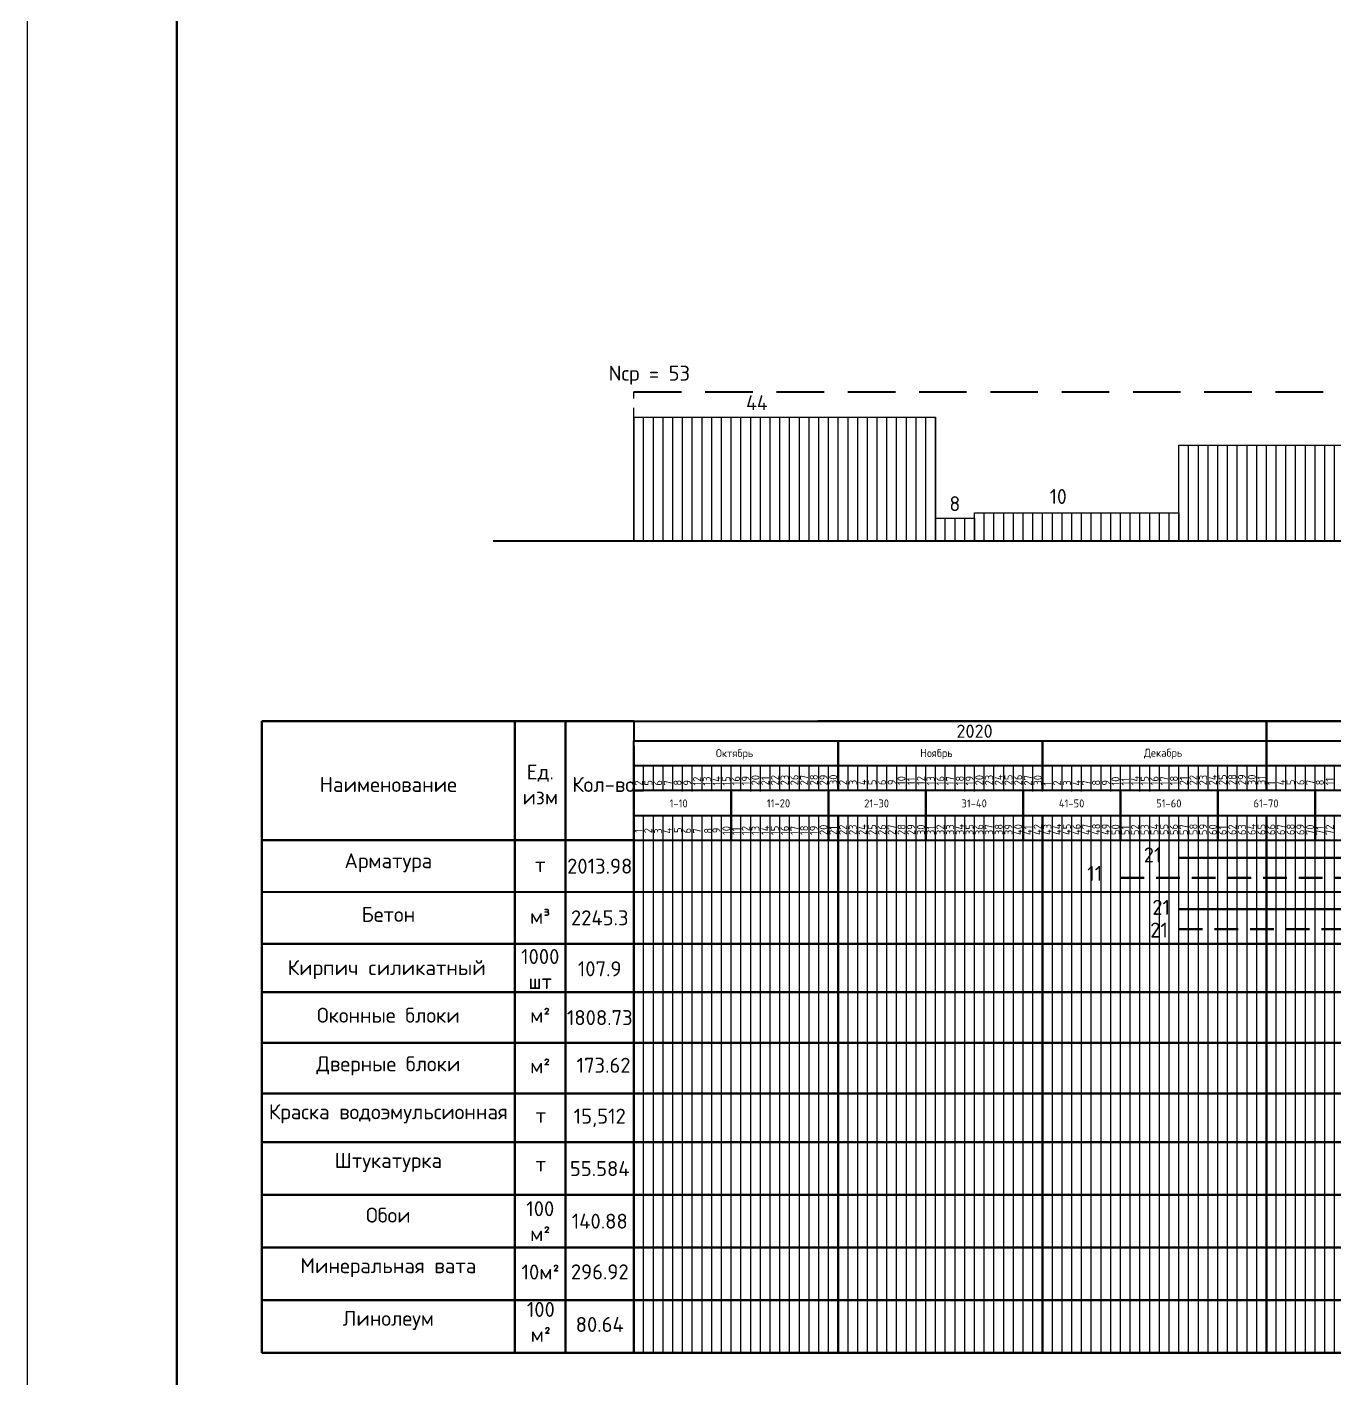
# Model space of a CAD drawing. Header units: millimetres. Extents: x -782 to 10910, y 3841 to 13237.
# Drawn here: x 4027.7 to 4202.5, y 12471.7 to 12652.2 of the extents above; entities that cross this region are included whole.
import ezdxf

# ---------------------------------------------------------------- set-up
doc = ezdxf.new("R2010")
doc.units = ezdxf.units.MM
for name, pattern in [('DASHED2', [9.525, 6.35, -3.175]), ('HIDDEN2', [4.7625, 3.175, -1.5875]), ('JIS_02_1.2', [2.5, 1.25, -1.25])]:
    doc.linetypes.add(name, pattern=pattern)
doc.layers.add('05', color=7, linetype='Continuous', lineweight=50)
for name, color, linetype in [('1STAIR2D', 30, 'Continuous'), ('A0-08', 101, 'Continuous'), ('Системный слой', 7, 'Continuous')]:
    doc.layers.add(name, color=color, linetype=linetype)
doc.styles.add('GOST-2.304_Type-B', font='GOST_Common.ttf')
doc.styles.add('Isocpeur', font='isocpeur.ttf')
doc.styles.get("Standard").update_dxf_attribs({"font": 'isocpeur.ttf'})

msp = doc.modelspace()

# ---------------------------------------------------------------- linework, layer by layer
at = {"linetype": 'DASHED2', "lineweight": 40}
msp.add_line((4108.816436, 12603.501615), (4715.916436, 12603.501615), dxfattribs=at)
at = {"linetype": 'JIS_02_1.2', "lineweight": -3}
msp.add_line((4108.816436, 12600.126615), (4108.816436, 12603.501615), dxfattribs=at)
at = {"lineweight": 25}
for p, q in [((4108.816436, 12600.126615), (4108.816436, 12583.626615)), ((4110.116436, 12583.626615), (4110.116436, 12600.126615)), ((4111.416436, 12583.626615), (4111.416436, 12600.126615)), ((4112.716436, 12583.626615), (4112.716436, 12600.126615)), ((4114.016436, 12583.626615), (4114.016436, 12600.126615)), ((4115.316436, 12583.626615), (4115.316436, 12600.126615)), ((4116.616436, 12583.626615), (4116.616436, 12600.126615)), ((4117.916436, 12583.626615), (4117.916436, 12600.126615)), ((4119.216436, 12583.626615), (4119.216436, 12600.126615)), ((4120.516436, 12583.626615), (4120.516436, 12600.126615)), ((4121.816436, 12583.626615), (4121.816436, 12600.126615)), ((4123.116436, 12583.626615), (4123.116436, 12600.126615)), ((4124.416436, 12583.626615), (4124.416436, 12600.126615)), ((4125.716436, 12583.626615), (4125.716436, 12600.126615)), ((4127.016436, 12583.626615), (4127.016436, 12600.126615)), ((4128.316436, 12583.626615), (4128.316436, 12600.126615)), ((4129.616436, 12583.626615), (4129.616436, 12600.126615)), ((4130.916436, 12583.626615), (4130.916436, 12600.126615)), ((4132.216436, 12583.626615), (4132.216436, 12600.126615)), ((4133.516436, 12583.626615), (4133.516436, 12600.126615)), ((4134.816436, 12583.626615), (4134.816436, 12600.126615)), ((4136.116436, 12583.626615), (4136.116436, 12600.126615)), ((4137.416436, 12583.626615), (4137.416436, 12600.126615)), ((4138.716436, 12583.626615), (4138.716436, 12600.126615)), ((4140.016436, 12583.626615), (4140.016436, 12600.126615)), ((4140.016436, 12583.626615), (4140.016436, 12600.126615)), ((4141.316436, 12583.626615), (4141.316436, 12600.126615)), ((4142.616436, 12583.626615), (4142.616436, 12600.126615)), ((4143.916436, 12583.626615), (4143.916436, 12600.126615)), ((4145.216436, 12583.626615), (4145.216436, 12600.126615)), ((4146.516436, 12583.626615), (4146.516436, 12600.126615)), ((4147.816436, 12583.626615), (4147.816436, 12600.126615)), ((4149.116436, 12583.626615), (4149.116436, 12600.126615)), ((4181.616436, 12583.626615), (4181.616436, 12596.376615)), ((4182.916436, 12583.626615), (4182.916436, 12596.376615)), ((4184.216436, 12583.626615), (4184.216436, 12596.376615)), ((4185.516436, 12583.626615), (4185.516436, 12596.376615)), ((4186.816436, 12583.626615), (4186.816436, 12596.376615)), ((4188.116436, 12583.626615), (4188.116436, 12596.376615)), ((4189.416436, 12583.626615), (4189.416436, 12596.376615)), ((4190.716436, 12583.626615), (4190.716436, 12596.376615)), ((4192.016436, 12583.626615), (4192.016436, 12596.376615)), ((4193.316436, 12583.626615), (4193.316436, 12596.376615)), ((4194.616436, 12583.626615), (4194.616436, 12596.376615)), ((4195.916436, 12583.626615), (4195.916436, 12596.376615)), ((4197.216436, 12583.626615), (4197.216436, 12596.376615)), ((4198.516436, 12583.626615), (4198.516436, 12596.376615)), ((4199.816436, 12583.626615), (4199.816436, 12596.376615)), ((4201.116436, 12583.626615), (4201.116436, 12596.376615)), ((4202.416436, 12583.626615), (4202.416436, 12596.376615)), ((4154.316436, 12583.626615), (4154.316436, 12587.376615)), ((4155.616436, 12583.626615), (4155.616436, 12587.376615)), ((4155.616436, 12583.626615), (4155.616436, 12587.376615)), ((4156.916436, 12583.626615), (4156.916436, 12587.376615)), ((4158.216436, 12583.626615), (4158.216436, 12587.376615)), ((4159.516436, 12583.626615), (4159.516436, 12587.376615)), ((4160.816436, 12583.626615), (4160.816436, 12587.376615)), ((4162.116436, 12583.626615), (4162.116436, 12587.376615)), ((4163.416436, 12583.626615), (4163.416436, 12587.376615)), ((4164.716436, 12583.626615), (4164.716436, 12587.376615)), ((4166.016436, 12583.626615), (4166.016436, 12587.376615)), ((4167.316436, 12583.626615), (4167.316436, 12587.376615)), ((4168.616436, 12583.626615), (4168.616436, 12587.376615)), ((4169.916436, 12583.626615), (4169.916436, 12587.376615)), ((4171.216436, 12583.626615), (4171.216436, 12587.376615)), ((4172.516436, 12583.626615), (4172.516436, 12587.376615)), ((4173.816436, 12583.626615), (4173.816436, 12587.376615)), ((4175.116436, 12583.626615), (4175.116436, 12587.376615)), ((4176.416436, 12583.626615), (4176.416436, 12587.376615)), ((4177.716436, 12583.626615), (4177.716436, 12587.376615)), ((4179.016436, 12583.626615), (4179.016436, 12587.376615)), ((4180.316436, 12583.626615), (4180.316436, 12587.376615)), ((4150.416436, 12583.626615), (4150.416436, 12586.626615)), ((4151.716436, 12583.626615), (4151.716436, 12586.626615)), ((4153.016436, 12583.626615), (4153.016436, 12586.626615)), ((4108.817628, 12550.201893), (4108.817628, 12553.526075)), ((4110.117628, 12550.191997), (4110.117628, 12553.516179)), ((4111.417565, 12550.281164), (4111.417565, 12553.605346)), ((4112.717628, 12550.191997), (4112.717628, 12553.516179)), ((4114.017565, 12550.281164), (4114.017565, 12553.605346)), ((4114.017628, 12550.191997), (4114.017628, 12553.516179)), ((4115.317565, 12550.281164), (4115.317565, 12553.605346)), ((4115.317628, 12550.161226), (4115.317628, 12553.485408)), ((4116.617565, 12550.250393), (4116.617565, 12553.574575)), ((4116.617628, 12550.130455), (4116.617628, 12553.454637)), ((4117.917565, 12550.219623), (4117.917565, 12553.543805)), ((4119.217565, 12550.192169), (4119.217565, 12553.516351)), ((4120.517502, 12550.298894), (4120.517502, 12553.623076)), ((4121.817565, 12550.192169), (4121.817565, 12553.516351)), ((4123.117502, 12550.298894), (4123.117502, 12553.623076)), ((4123.117565, 12550.192169), (4123.117565, 12553.516351)), ((4124.417502, 12550.298894), (4124.417502, 12553.623076)), ((4124.417565, 12550.161398), (4124.417565, 12553.485581)), ((4125.717502, 12550.268123), (4125.717502, 12553.592305)), ((4125.717565, 12550.130628), (4125.717565, 12553.45481)), ((4127.017502, 12550.237352), (4127.017502, 12553.561535)), ((4128.317502, 12550.209899), (4128.317502, 12553.534081)), ((4129.617439, 12550.299066), (4129.617439, 12553.623249)), ((4130.917502, 12550.209899), (4130.917502, 12553.534081)), ((4132.217439, 12550.299066), (4132.217439, 12553.623249)), ((4132.217502, 12550.209899), (4132.217502, 12553.534081)), ((4133.517439, 12550.299066), (4133.517439, 12553.623249)), ((4133.517502, 12550.179128), (4133.517502, 12553.503311)), ((4134.817439, 12550.268296), (4134.817439, 12553.592478)), ((4134.817502, 12550.148358), (4134.817502, 12553.47254)), ((4136.117439, 12550.237525), (4136.117439, 12553.561707)), ((4137.417439, 12550.227629), (4137.417439, 12553.551811)), ((4138.717376, 12550.316796), (4138.717376, 12553.640979)), ((4140.017439, 12550.227629), (4140.017439, 12553.551811)), ((4141.317376, 12550.316796), (4141.317376, 12553.640979)), ((4141.317439, 12550.227629), (4141.317439, 12553.551811)), ((4142.617376, 12550.316796), (4142.617376, 12553.640979)), ((4142.617439, 12550.196858), (4142.617439, 12553.521041)), ((4143.917376, 12550.286026), (4143.917376, 12553.610208)), ((4143.917439, 12550.166088), (4143.917439, 12553.49027)), ((4145.217376, 12550.255255), (4145.217376, 12553.579437)), ((4146.517377, 12550.227801), (4146.517377, 12553.551984)), ((4147.817316, 12550.194067), (4147.817316, 12553.518249)), ((4149.117377, 12550.227801), (4149.117377, 12553.551984)), ((4150.417316, 12550.194067), (4150.417316, 12553.518249)), ((4150.417377, 12550.227801), (4150.417377, 12553.551984)), ((4151.717316, 12550.194067), (4151.717316, 12553.518249)), ((4151.717377, 12550.197031), (4151.717377, 12553.521213)), ((4153.017316, 12550.163296), (4153.017316, 12553.487478)), ((4153.017377, 12550.16626), (4153.017377, 12553.490442)), ((4154.317316, 12550.132525), (4154.317316, 12553.456708)), ((4155.617314, 12550.245531), (4155.617314, 12553.569714)), ((4156.917253, 12550.194239), (4156.917253, 12553.518421)), ((4158.217314, 12550.245531), (4158.217314, 12553.569714)), ((4159.517253, 12550.194239), (4159.517253, 12553.518421)), ((4159.517314, 12550.284269), (4159.517314, 12553.608451)), ((4159.517314, 12550.245531), (4159.517314, 12553.569714)), ((4160.817253, 12550.194239), (4160.817253, 12553.518421)), ((4160.817314, 12550.214761), (4160.817314, 12553.538943)), ((4162.117253, 12550.163469), (4162.117253, 12553.487651)), ((4162.117314, 12550.191997), (4162.117314, 12553.516179)), ((4163.417253, 12550.132698), (4163.417253, 12553.45688)), ((4164.717314, 12550.191997), (4164.717314, 12553.516179)), ((4166.01719, 12550.211969), (4166.01719, 12553.536151)), ((4166.017314, 12550.191997), (4166.017314, 12553.516179)), ((4167.317314, 12550.161226), (4167.317314, 12553.485408)), ((4168.61719, 12550.211969), (4168.61719, 12553.536151)), ((4168.617314, 12550.130455), (4168.617314, 12553.454637)), ((4169.91719, 12550.211969), (4169.91719, 12553.536151)), ((4171.21719, 12550.181199), (4171.21719, 12553.505381)), ((4171.217251, 12550.192169), (4171.217251, 12553.516351)), ((4172.51719, 12550.150428), (4172.51719, 12553.47461)), ((4173.817251, 12550.192169), (4173.817251, 12553.516351)), ((4175.117127, 12550.229699), (4175.117127, 12553.553881)), ((4175.117251, 12550.192169), (4175.117251, 12553.516351)), ((4176.417251, 12550.161398), (4176.417251, 12553.485581)), ((4177.717127, 12550.229699), (4177.717127, 12553.553881)), ((4177.717251, 12550.130628), (4177.717251, 12553.45481)), ((4179.017127, 12550.229699), (4179.017127, 12553.553881)), ((4180.317127, 12550.198928), (4180.317127, 12553.523111)), ((4180.317188, 12550.209899), (4180.317188, 12553.534081)), ((4181.617127, 12550.168158), (4181.617127, 12553.49234)), ((4182.917188, 12550.209899), (4182.917188, 12553.534081)), ((4184.217064, 12550.229872), (4184.217064, 12553.554054)), ((4184.217188, 12550.209899), (4184.217188, 12553.534081)), ((4185.517188, 12550.179128), (4185.517188, 12553.503311)), ((4186.817064, 12550.229872), (4186.817064, 12553.554054)), ((4186.817188, 12550.148358), (4186.817188, 12553.47254)), ((4188.117064, 12550.229872), (4188.117064, 12553.554054)), ((4189.417064, 12550.199101), (4189.417064, 12553.523283)), ((4189.417125, 12550.227629), (4189.417125, 12553.551811)), ((4190.717064, 12550.16833), (4190.717064, 12553.492513)), ((4192.017125, 12550.227629), (4192.017125, 12553.551811)), ((4193.317001, 12550.247602), (4193.317001, 12553.571784)), ((4193.317125, 12550.227629), (4193.317125, 12553.551811)), ((4194.617125, 12550.196858), (4194.617125, 12553.521041)), ((4195.917001, 12550.247602), (4195.917001, 12553.571784)), ((4195.917125, 12550.166088), (4195.917125, 12553.49027)), ((4197.217001, 12550.247602), (4197.217001, 12553.571784)), ((4198.517001, 12550.216831), (4198.517001, 12553.541013)), ((4198.517062, 12550.227801), (4198.517062, 12553.551984)), ((4199.817001, 12550.18606), (4199.817001, 12553.510243)), ((4201.117062, 12550.227801), (4201.117062, 12553.551984)), ((4202.41694, 12550.195102), (4202.41694, 12553.519284)), ((4202.417062, 12550.227801), (4202.417062, 12553.551984)), ((4108.816436, 12550.222767), (4110.116436, 12550.222767)), ((4108.816436, 12546.929356), (4110.116436, 12546.929356)), ((4108.816436, 12546.91397), (4108.816436, 12475.181017)), ((4110.116436, 12543.605173), (4110.116436, 12546.929356)), ((4110.116436, 12543.605173), (4110.116436, 12546.929356)), ((4110.116436, 12475.181022), (4110.116436, 12546.91397)), ((4111.416436, 12543.605173), (4111.416436, 12546.929356)), ((4111.416436, 12543.605173), (4111.416436, 12546.929356)), ((4111.416436, 12475.181026), (4111.416436, 12546.91397)), ((4112.716436, 12543.605173), (4112.716436, 12546.944741)), ((4112.716436, 12475.181031), (4112.716436, 12546.91397)), ((4114.016436, 12475.181036), (4114.016436, 12546.91397)), ((4114.016436, 12543.589788), (4114.016436, 12546.91397)), ((4114.016436, 12543.589788), (4114.016436, 12546.91397)), ((4115.316436, 12475.181041), (4115.316436, 12546.91397)), ((4115.316436, 12543.589788), (4115.316436, 12546.91397)), ((4115.316436, 12543.589788), (4115.316436, 12546.91397)), ((4116.616436, 12543.589788), (4116.616436, 12546.929356)), ((4116.616436, 12475.181046), (4116.616436, 12546.91397)), ((4117.916436, 12543.605173), (4117.916436, 12546.929356)), ((4117.916436, 12543.605173), (4117.916436, 12546.929356)), ((4117.916436, 12475.181051), (4117.916436, 12546.91397)), ((4119.216436, 12543.605173), (4119.216436, 12546.929356)), ((4119.216436, 12543.605173), (4119.216436, 12546.929356)), ((4119.216436, 12475.181055), (4119.216436, 12546.91397)), ((4120.516436, 12543.605173), (4120.516436, 12546.944741)), ((4120.516436, 12475.18106), (4120.516436, 12546.91397)), ((4121.816436, 12543.605173), (4121.816436, 12546.929356)), ((4121.816436, 12475.181065), (4121.816436, 12546.91397)), ((4123.116436, 12543.605173), (4123.116436, 12546.929356)), ((4123.116436, 12543.605173), (4123.116436, 12546.929356)), ((4123.116436, 12475.18107), (4123.116436, 12546.91397)), ((4124.416436, 12543.605173), (4124.416436, 12546.944741)), ((4124.416436, 12475.181075), (4124.416436, 12546.91397)), ((4125.716436, 12543.605173), (4125.716436, 12546.929356)), ((4125.716436, 12543.605173), (4125.716436, 12546.929356)), ((4125.716436, 12475.181079), (4125.716436, 12546.91397)), ((4127.016436, 12543.605173), (4127.016436, 12546.929356)), ((4127.016436, 12543.605173), (4127.016436, 12546.929356)), ((4127.016436, 12475.181084), (4127.016436, 12546.91397)), ((4128.316436, 12543.605173), (4128.316436, 12546.944741)), ((4128.316436, 12475.181089), (4128.316436, 12546.91397)), ((4129.616436, 12543.605173), (4129.616436, 12546.929356)), ((4129.616436, 12543.605173), (4129.616436, 12546.929356)), ((4129.616436, 12475.181094), (4129.616436, 12546.91397)), ((4130.916436, 12543.605173), (4130.916436, 12546.929356)), ((4130.916436, 12543.605173), (4130.916436, 12546.929356)), ((4130.916436, 12475.181099), (4130.916436, 12546.91397)), ((4132.216436, 12543.605173), (4132.216436, 12546.944741)), ((4132.216436, 12475.181104), (4132.216436, 12546.91397)), ((4133.516436, 12475.181108), (4133.516436, 12546.91397)), ((4133.516436, 12543.589788), (4133.516436, 12546.91397)), ((4133.516436, 12543.589788), (4133.516436, 12546.91397)), ((4134.816436, 12475.181113), (4134.816436, 12546.91397)), ((4134.816436, 12543.589788), (4134.816436, 12546.91397)), ((4136.116436, 12543.589788), (4136.116436, 12546.929356)), ((4136.116436, 12475.181118), (4136.116436, 12546.91397)), ((4137.416436, 12475.181123), (4137.416436, 12546.91397)), ((4137.416436, 12543.574403), (4137.416436, 12546.898585)), ((4137.416436, 12543.574403), (4137.416436, 12546.898585)), ((4138.716436, 12475.181128), (4138.716436, 12546.91397)), ((4138.716436, 12543.574403), (4138.716436, 12546.898585)), ((4138.716436, 12543.574403), (4138.716436, 12546.898585)), ((4140.016436, 12475.181132), (4140.016436, 12546.91397)), ((4140.016436, 12475.181132), (4140.016436, 12546.91397)), ((4140.016436, 12543.574403), (4140.016436, 12546.91397)), ((4141.316436, 12475.181137), (4141.316436, 12546.91397)), ((4141.316436, 12543.589788), (4141.316436, 12546.91397)), ((4141.316436, 12543.589788), (4141.316436, 12546.91397)), ((4142.616436, 12475.181142), (4142.616436, 12546.91397)), ((4142.616436, 12543.589788), (4142.616436, 12546.91397)), ((4142.616436, 12543.589788), (4142.616436, 12546.91397)), ((4143.916436, 12543.589788), (4143.916436, 12546.929356)), ((4143.916436, 12475.181147), (4143.916436, 12546.91397)), ((4145.216436, 12475.181152), (4145.216436, 12546.91397)), ((4145.216436, 12543.589788), (4145.216436, 12546.91397)), ((4145.216436, 12543.589788), (4145.216436, 12546.91397)), ((4146.516436, 12475.181157), (4146.516436, 12546.91397)), ((4146.516436, 12543.589788), (4146.516436, 12546.91397)), ((4146.516436, 12543.589788), (4146.516436, 12546.91397)), ((4147.816436, 12475.181161), (4147.816436, 12546.91397)), ((4149.116436, 12475.181166), (4149.116436, 12546.91397)), ((4149.116436, 12543.589788), (4149.116436, 12546.91397)), ((4149.116436, 12543.589788), (4149.116436, 12546.91397)), ((4150.416436, 12475.181171), (4150.416436, 12546.91397)), ((4150.416436, 12543.589788), (4150.416436, 12546.91397)), ((4150.416436, 12543.589788), (4150.416436, 12546.91397)), ((4151.716436, 12543.589788), (4151.716436, 12546.929356)), ((4151.716436, 12475.181176), (4151.716436, 12546.91397)), ((4153.016436, 12475.181181), (4153.016436, 12546.91397)), ((4153.016436, 12543.589788), (4153.016436, 12546.91397)), ((4153.016436, 12543.589788), (4153.016436, 12546.91397)), ((4154.316436, 12475.181185), (4154.316436, 12546.91397)), ((4154.316436, 12543.589788), (4154.316436, 12546.91397)), ((4154.316436, 12543.589788), (4154.316436, 12546.91397)), ((4155.616436, 12543.589788), (4155.616436, 12546.929356)), ((4155.616436, 12475.18119), (4155.616436, 12546.91397)), ((4155.616436, 12475.18119), (4155.616436, 12546.91397)), ((4156.916436, 12475.181195), (4156.916436, 12546.91397)), ((4156.916436, 12543.574403), (4156.916436, 12546.898585)), ((4156.916436, 12543.574403), (4156.916436, 12546.898585)), ((4158.216436, 12475.1812), (4158.216436, 12546.91397)), ((4158.216436, 12543.574403), (4158.216436, 12546.898585)), ((4158.216436, 12543.574403), (4158.216436, 12546.898585)), ((4159.516436, 12475.181205), (4159.516436, 12546.91397)), ((4159.516436, 12543.574403), (4159.516436, 12546.91397)), ((4160.816436, 12475.181209), (4160.816436, 12546.91397)), ((4160.816436, 12543.559017), (4160.816436, 12546.8832)), ((4162.116436, 12475.181214), (4162.116436, 12546.91397)), ((4162.116436, 12543.559017), (4162.116436, 12546.8832)), ((4162.116436, 12543.559017), (4162.116436, 12546.8832)), ((4163.416436, 12475.181219), (4163.416436, 12546.91397)), ((4163.416436, 12543.559017), (4163.416436, 12546.898585)), ((4164.716436, 12475.181224), (4164.716436, 12546.91397)), ((4164.716436, 12543.574403), (4164.716436, 12546.898585)), ((4164.716436, 12543.574403), (4164.716436, 12546.898585)), ((4166.016436, 12475.181229), (4166.016436, 12546.91397)), ((4166.016436, 12543.574403), (4166.016436, 12546.898585)), ((4166.016436, 12543.574403), (4166.016436, 12546.898585)), ((4167.316436, 12475.181234), (4167.316436, 12546.91397)), ((4167.316436, 12543.574403), (4167.316436, 12546.91397)), ((4168.616436, 12475.181238), (4168.616436, 12546.91397)), ((4168.616436, 12543.574403), (4168.616436, 12546.898585)), ((4168.616436, 12543.574403), (4168.616436, 12546.898585)), ((4169.916436, 12475.181243), (4169.916436, 12546.91397)), ((4169.916436, 12543.574403), (4169.916436, 12546.898585)), ((4169.916436, 12543.574403), (4169.916436, 12546.898585)), ((4171.216436, 12475.181248), (4171.216436, 12546.91397)), ((4171.216436, 12543.574403), (4171.216436, 12546.91397)), ((4172.516436, 12475.181253), (4172.516436, 12546.91397)), ((4172.516436, 12543.574403), (4172.516436, 12546.898585)), ((4172.516436, 12543.574403), (4172.516436, 12546.898585)), ((4173.816436, 12475.181258), (4173.816436, 12546.91397)), ((4173.816436, 12543.574403), (4173.816436, 12546.898585)), ((4175.116436, 12475.181262), (4175.116436, 12546.91397)), ((4175.116436, 12543.574403), (4175.116436, 12546.91397)), ((4176.416436, 12475.181267), (4176.416436, 12546.91397)), ((4176.416436, 12543.574403), (4176.416436, 12546.898585)), ((4176.416436, 12543.574403), (4176.416436, 12546.898585)), ((4177.716436, 12475.181272), (4177.716436, 12546.91397)), ((4177.716436, 12543.574403), (4177.716436, 12546.898585)), ((4177.716436, 12543.574403), (4177.716436, 12546.898585)), ((4179.016436, 12475.181277), (4179.016436, 12546.91397)), ((4179.016436, 12543.574403), (4179.016436, 12546.91397)), ((4180.316436, 12543.605173), (4180.316436, 12546.929356)), ((4180.316436, 12543.605173), (4180.316436, 12546.929356)), ((4180.316436, 12475.181282), (4180.316436, 12546.91397)), ((4181.616436, 12543.605173), (4181.616436, 12546.929356)), ((4181.616436, 12543.605173), (4181.616436, 12546.929356)), ((4181.616436, 12475.181287), (4181.616436, 12546.91397)), ((4182.916436, 12543.605173), (4182.916436, 12546.944741)), ((4182.916436, 12475.181291), (4182.916436, 12546.91397)), ((4184.216436, 12475.181296), (4184.216436, 12546.91397)), ((4184.216436, 12543.589788), (4184.216436, 12546.91397)), ((4184.216436, 12543.589788), (4184.216436, 12546.91397)), ((4185.516436, 12475.181301), (4185.516436, 12546.91397)), ((4185.516436, 12543.589788), (4185.516436, 12546.91397)), ((4185.516436, 12543.589788), (4185.516436, 12546.91397)), ((4186.816436, 12475.181306), (4186.816436, 12546.91397)), ((4188.116436, 12543.605173), (4188.116436, 12546.929356)), ((4188.116436, 12543.605173), (4188.116436, 12546.929356)), ((4188.116436, 12475.181311), (4188.116436, 12546.91397)), ((4189.416436, 12543.605173), (4189.416436, 12546.929356)), ((4189.416436, 12543.605173), (4189.416436, 12546.929356)), ((4189.416436, 12475.181315), (4189.416436, 12546.91397)), ((4190.716436, 12543.605173), (4190.716436, 12546.944741)), ((4190.716436, 12475.18132), (4190.716436, 12546.91397)), ((4192.016436, 12543.605173), (4192.016436, 12546.929356)), ((4192.016436, 12543.605173), (4192.016436, 12546.929356)), ((4192.016436, 12475.181325), (4192.016436, 12546.91397)), ((4193.316436, 12543.605173), (4193.316436, 12546.929356)), ((4193.316436, 12543.605173), (4193.316436, 12546.929356)), ((4193.316436, 12475.18133), (4193.316436, 12546.91397)), ((4194.616436, 12543.605173), (4194.616436, 12546.944741)), ((4194.616436, 12475.181335), (4194.616436, 12546.91397)), ((4195.916436, 12543.605173), (4195.916436, 12546.929356)), ((4195.916436, 12543.605173), (4195.916436, 12546.929356)), ((4195.916436, 12475.18134), (4195.916436, 12546.91397)), ((4197.216436, 12543.605173), (4197.216436, 12546.929356)), ((4197.216436, 12543.605173), (4197.216436, 12546.929356)), ((4197.216436, 12475.181344), (4197.216436, 12546.91397)), ((4198.516436, 12543.605173), (4198.516436, 12546.944741)), ((4198.516436, 12475.181349), (4198.516436, 12546.91397)), ((4199.816436, 12543.605173), (4199.816436, 12546.929356)), ((4199.816436, 12475.181354), (4199.816436, 12546.91397)), ((4201.116436, 12543.605173), (4201.116436, 12546.929356)), ((4201.116436, 12543.605173), (4201.116436, 12546.929356)), ((4201.116436, 12475.181359), (4201.116436, 12546.91397)), ((4202.416436, 12543.605173), (4202.416436, 12546.944741)), ((4202.416436, 12475.181364), (4202.416436, 12546.91397))]:
    msp.add_line(p, q, dxfattribs=at)
at = {"lineweight": -3}
for p, q in [((4108.816436, 12583.626615), (4108.816436, 12600.126615)), ((4108.816436, 12600.126615), (4149.116436, 12600.126615)), ((4149.116436, 12600.126615), (4149.116436, 12583.626615)), ((4181.616436, 12583.626615), (4181.616436, 12596.376615)), ((4181.616436, 12596.376615), (4244.016436, 12596.376615)), ((4154.316436, 12583.626615), (4154.316436, 12587.376615)), ((4154.316436, 12587.376615), (4181.616436, 12587.376615)), ((4181.616436, 12587.376615), (4181.616436, 12583.626615)), ((4149.116436, 12583.626615), (4149.116436, 12586.626615)), ((4149.116436, 12586.626615), (4154.316436, 12586.626615)), ((4154.316436, 12586.626615), (4154.316436, 12583.626615)), ((4108.817628, 12550.31504), (4108.818409, 12553.634708)), ((4110.117565, 12550.311935), (4110.117502, 12553.638461)), ((4111.417628, 12550.222767), (4111.418409, 12553.542436)), ((4112.717565, 12550.311935), (4112.718346, 12553.631603)), ((4117.917565, 12550.240497), (4117.917502, 12553.567024)), ((4119.217502, 12550.329664), (4119.217439, 12553.656191)), ((4120.517565, 12550.22294), (4120.518346, 12553.542608)), ((4121.817502, 12550.329664), (4121.818283, 12553.649333)), ((4127.017502, 12550.24067), (4127.017439, 12553.567197)), ((4128.317439, 12550.347394), (4128.317376, 12553.673921)), ((4129.617502, 12550.24067), (4129.618283, 12553.560338)), ((4130.917439, 12550.329837), (4130.91822, 12553.649506)), ((4133.517503, 12550.25371), (4133.518283, 12553.573379)), ((4136.117439, 12550.2584), (4136.117376, 12553.584926)), ((4137.417376, 12550.347567), (4137.417313, 12553.674094)), ((4138.717439, 12550.2584), (4138.71822, 12553.578068)), ((4140.017376, 12550.347567), (4140.018157, 12553.667236)), ((4145.217376, 12550.27613), (4145.217313, 12553.602656)), ((4146.517313, 12550.365297), (4146.51725, 12553.691824)), ((4146.517377, 12550.289343), (4146.518157, 12553.609011)), ((4147.817377, 12550.258572), (4147.818157, 12553.578241)), ((4149.117316, 12550.224837), (4149.118096, 12553.544506)), ((4154.317314, 12550.276302), (4154.317251, 12553.602829)), ((4155.617253, 12550.242567), (4155.61719, 12553.569094)), ((4156.917314, 12550.276302), (4156.918094, 12553.595971)), ((4158.217253, 12550.22501), (4158.218034, 12553.544679)), ((4159.517314, 12550.258745), (4159.518094, 12553.578413)), ((4160.817314, 12550.31504), (4160.818094, 12553.634708)), ((4163.417314, 12550.222767), (4163.418094, 12553.542436)), ((4164.71719, 12550.24274), (4164.717127, 12553.569267)), ((4167.31719, 12550.24274), (4167.317971, 12553.562409)), ((4169.917251, 12550.240497), (4169.917187, 12553.567024)), ((4172.517251, 12550.22294), (4172.518031, 12553.542608)), ((4173.817127, 12550.26047), (4173.817064, 12553.586997)), ((4176.417127, 12550.26047), (4176.417908, 12553.580138)), ((4179.017188, 12550.24067), (4179.017125, 12553.567197)), ((4181.617188, 12550.24067), (4181.617968, 12553.560338)), ((4182.917064, 12550.2782), (4182.917001, 12553.604727)), ((4185.517064, 12550.260642), (4185.517845, 12553.580311)), ((4185.517188, 12550.25371), (4185.517969, 12553.573379)), ((4188.117125, 12550.2584), (4188.117062, 12553.584926)), ((4190.717125, 12550.2584), (4190.717905, 12553.578068)), ((4192.017001, 12550.278372), (4192.016938, 12553.604899)), ((4194.617001, 12550.278372), (4194.617782, 12553.598041)), ((4197.217062, 12550.27613), (4197.216999, 12553.602656)), ((4198.517062, 12550.289343), (4198.517842, 12553.609011)), ((4199.817062, 12550.258572), (4199.817842, 12553.578241)), ((4201.116938, 12550.296102), (4201.116875, 12553.622629))]:
    msp.add_line(p, q, dxfattribs=at)
at = {"color": 0, "lineweight": 40, "ltscale": 0.01}
msp.add_line((4090.01365, 12583.626615), (4826.080675, 12583.626615), dxfattribs=at)
at = {"lineweight": 50}
for p, q in [((4059.097665, 12559.52533), (4108.816436, 12559.52533)), ((4059.097952, 12559.52533), (4059.097952, 12475.180833)), ((4092.92295, 12559.52533), (4092.92295, 12475.180833)), ((4099.688007, 12559.52533), (4099.688007, 12475.180833)), ((4193.317089, 12550.274082), (4193.317089, 12559.52533)), ((4136.117439, 12550.229516), (4136.117439, 12556.88903)), ((4163.418182, 12550.244734), (4163.418182, 12556.904249)), ((4108.816436, 12475.181017), (4108.816436, 12556.231918)), ((4108.816436, 12475.181017), (4108.816436, 12554.460382)), ((4108.816436, 12549.897028), (4108.816436, 12475.180833)), ((4121.816436, 12543.605173), (4121.816436, 12550.222767)), ((4134.816436, 12543.589788), (4134.816436, 12550.222767)), ((4147.816436, 12543.589788), (4147.816436, 12550.222767)), ((4160.816436, 12543.559017), (4160.816436, 12550.222767)), ((4173.816436, 12543.574403), (4173.816436, 12550.222767)), ((4186.816436, 12543.589788), (4186.816436, 12550.222767)), ((4199.816436, 12543.605173), (4199.816436, 12550.222767)), ((4136.116436, 12546.91397), (4136.117718, 12475.181118)), ((4163.417179, 12546.91397), (4163.418461, 12475.181118)), ((4193.316122, 12546.91397), (4193.317404, 12475.181118)), ((4059.097665, 12543.620559), (4108.816436, 12543.620559)), ((4181.616436, 12541.300489), (4523.516436, 12541.300489)), ((4059.097907, 12536.718392), (4849.816436, 12536.721632)), ((4181.616464, 12534.41421), (4523.516464, 12534.41421)), ((4059.097875, 12529.816226), (4849.816436, 12529.816226)), ((4059.097907, 12523.325388), (4849.816436, 12523.325388)), ((4059.097907, 12516.560331), (4849.816436, 12516.560331)), ((4059.097907, 12509.795274), (4849.816436, 12509.798204)), ((4059.097907, 12509.795274), (4849.816436, 12509.798204)), ((4059.097907, 12503.293269), (4849.816436, 12503.293269)), ((4059.097907, 12496.26516), (4849.816436, 12496.268099)), ((4059.097907, 12496.26516), (4849.816436, 12496.268099)), ((4059.097907, 12489.237051), (4849.816436, 12489.237051)), ((4059.097907, 12489.237051), (4849.816436, 12489.237051)), ((4059.097907, 12482.208942), (4849.816436, 12482.211872)), ((4059.097907, 12482.208942), (4849.816436, 12482.211872)), ((4059.097907, 12482.208942), (4849.816436, 12482.208942)), ((4059.097665, 12475.180833), (4849.816436, 12475.183771)), ((4059.097665, 12475.180833), (4849.816436, 12475.183771)), ((4059.097665, 12475.180833), (4849.816436, 12475.183771)), ((4059.097665, 12475.180833), (4849.816436, 12475.183771))]:
    msp.add_line(p, q, dxfattribs=at)
at = {"lineweight": 30}
msp.add_line((4108.816436, 12543.620559), (4108.816436, 12534.666735), dxfattribs=at)
at = {"linetype": 'HIDDEN2', "lineweight": 50}
for p, q in [((4173.816436, 12538.629858), (4518.316436, 12538.629858)), ((4181.616436, 12531.743579), (4523.516436, 12531.743579))]:
    msp.add_line(p, q, dxfattribs=at)
at = {"layer": '05'}
msp.add_line((4133.382876, 12559.52533), (4262.466533, 12559.52533), dxfattribs=at)
at = {"layer": '1STAIR2D', "color": 0}
msp.add_line((4027.747635, 12896.089018), (4027.747635, 12302.089018), dxfattribs=at)
at = {"layer": '1STAIR2D', "color": 0, "lineweight": 100}
msp.add_line((4047.747635, 12891.089018), (4047.747635, 12307.089018), dxfattribs=at)
at = {"layer": 'A0-08', "color": 0, "lineweight": 40}
for p, q in [((4108.816436, 12559.52533), (4108.816436, 12556.904249)), ((4108.816436, 12559.52533), (4849.816436, 12559.52533)), ((4108.816436, 12559.52533), (4849.816436, 12559.52533)), ((4133.382876, 12559.52533), (4849.816436, 12559.52533)), ((4162.30183, 12559.52533), (4849.816436, 12559.52533)), ((4108.816436, 12550.222767), (4108.816436, 12556.904249)), ((4108.816436, 12556.904249), (4849.816436, 12556.904249)), ((4108.816436, 12543.620559), (4108.816436, 12553.531564)), ((4108.818409, 12553.634708), (4849.818409, 12553.634708)), ((4108.816436, 12550.222767), (4108.816436, 12546.91397)), ((4108.817628, 12550.31504), (4849.817628, 12550.31504)), ((4108.816436, 12546.929356), (4108.816436, 12543.620559)), ((4108.816436, 12546.91397), (4849.816436, 12546.91397)), ((4108.816436, 12543.620559), (4849.816436, 12543.620559))]:
    msp.add_line(p, q, dxfattribs=at)
at = {"layer": 'A0-08', "color": 0, "lineweight": 25}
for p, q in [((4108.816436, 12546.91397), (4110.526409, 12546.91397)), ((4108.816436, 12546.91397), (4110.526409, 12546.91397)), ((4109.394035, 12546.91397), (4111.104008, 12546.91397)), ((4108.816436, 12543.620559), (4110.526409, 12543.620559)), ((4108.816436, 12543.620559), (4110.526409, 12543.620559)), ((4109.394035, 12543.620559), (4111.104008, 12543.620559)), ((4127.626134, 12543.620559), (4404.641687, 12543.620559)), ((4127.626134, 12543.605173), (4404.641687, 12543.605173)), ((4135.377068, 12543.620559), (4404.641687, 12543.620559)), ((4135.377068, 12543.605173), (4404.641687, 12543.605173)), ((4146.435832, 12543.620559), (4147.290818, 12543.620559)), ((4146.435832, 12543.605173), (4147.290818, 12543.605173)), ((4163.089116, 12543.620559), (4404.641687, 12543.620559)), ((4163.089116, 12543.620559), (4404.641687, 12543.620559)), ((4163.089116, 12543.605173), (4404.641687, 12543.605173)), ((4163.089116, 12543.605173), (4404.641687, 12543.605173)), ((4201.035832, 12543.620559), (4201.890818, 12543.620559)), ((4201.035832, 12543.605173), (4201.890818, 12543.605173))]:
    msp.add_line(p, q, dxfattribs=at)

# ---------------------------------------------------------------- texts
msp.add_text('2020', height=1.7683557).set_placement((4151.901862, 12557.311561))
at = {"char_height": 2, "attachment_point": 5, "style": 'Isocpeur'}
for s, insert, width in [('{\\C256;Ед.\\Pизм}', (4096.305478, 12551.077854), 6.76505694), ('{\\C256;Наименование}', (4076.010307, 12551.077854), 33.82528471), ('{\\C256;Кол-во}', (4104.761799, 12551.077854), 10.14758541), ('Арматура', (4076.010263, 12540.628762), 33.82528471), ('т', (4096.305434, 12540.37514), 6.76505694), ('2013.98', (4104.2522, 12540.169559), 9.12847165), ('{\\C256;Бетон}', (4076.010307, 12533.726596), 33.82528471), ('{\\C256;м³}', (4096.305478, 12533.472973), 6.76505694), ('2245.3', (4104.252221, 12533.267494), 9.12842924), ('1000\\Pшт', (4096.305535, 12526.433698), 6.76505694), ('107.9', (4104.237183, 12526.459093), 9.15850518), ('Оконные блоки', (4076.010263, 12520.263806), 33.82528471), ('{\\C256;м²}', (4096.305434, 12520.263806), 6.76505694), ('1808.73', (4104.252199, 12519.942859), 9.12847381), ('Дверные блоки', (4076.010263, 12513.498749), 33.82528471), ('м²', (4096.305434, 12513.498736), 6.76505694), ('173.62', (4104.761755, 12513.579346), 10.14758541), ('Краска водоэмульсионная', (4076.010419, 12507.093356), 33.82528471), ('т', (4096.381733, 12506.883487), 6.76505694), ('Штукатурка', (4076.010419, 12500.591351), 33.82528471), ('т', (4096.381733, 12500.381482), 6.76505694), ('100 м²', (4096.305478, 12492.751168), 6.76505694), ('Обои', (4076.010469, 12493.563242), 33.82528471), ('Минеральная вата', (4076.010374, 12486.535133), 33.82528471), ('10м²', (4096.343584, 12485.958442), 6.8412693), ('Линолеум', (4076.010521, 12479.507024), 33.82528471), ('100 м²', (4096.381835, 12479.297154), 6.76505694)]:
    msp.add_mtext(s, dxfattribs=dict(at, insert=insert, width=width))
at = {"char_height": 2, "width": 12.36883474, "attachment_point": 5}
for s, insert in [('21', (4178.107768, 12541.673148)), ('11', (4170.376012, 12539.198235)), ('21', (4179.247192, 12534.667701)), ('21', (4178.964408, 12531.635952))]:
    msp.add_mtext(s, dxfattribs=dict(at, insert=insert))
at = {"color": 85, "true_color": 0x58ba48, "insert": (4075.785948, 12526.345654), "char_height": 2, "width": 33.82528471, "attachment_point": 5, "style": 'Isocpeur'}
msp.add_mtext('{\\C256;Кирпич cиликатный}', dxfattribs=at)
at = {"lineweight": 20, "char_height": 2, "attachment_point": 5, "style": 'Isocpeur'}
for s, insert, width in [('15,512', (4104.252221, 12506.544347), 9.12842924), ('55.584', (4104.252222, 12499.779382), 9.1284312), ('140.88', (4104.252272, 12492.751181), 9.12842924), ('296.92', (4104.252177, 12485.986124), 9.12842924), ('80.64', (4104.252324, 12478.958015), 9.12842924)]:
    msp.add_mtext(s, dxfattribs=dict(at, insert=insert, width=width))
at = {"layer": 'A0-08', "color": 0, "lineweight": 25, "style": 'GOST-2.304_Type-B'}
for s, p in [('Октябрь', (4119.767094, 12554.732261)), ('Ноябрь', (4147.067836, 12554.747479)), ('Декабрь', (4176.966743, 12554.776827)), ('1-10', (4113.581106, 12548.013077)), ('11-20', (4126.581106, 12548.028462)), ('21-30', (4139.581106, 12548.013077)), ('31-40', (4152.581106, 12548.013077)), ('41-50', (4165.581106, 12548.013077)), ('51-60', (4178.581106, 12548.013077)), ('61-70', (4191.581106, 12548.013077))]:
    msp.add_text(s, height=1.0687328, dxfattribs=at).set_placement(p)
for s, height, p in [('2', 1.068733, (4109.990871, 12550.927449)), ('5', 1.068733, (4111.290871, 12550.927449)), ('6', 1.068733, (4112.590871, 12550.927449)), ('7', 1.068733, (4113.890871, 12550.927449)), ('8', 1.068733, (4115.190871, 12550.927449)), ('9', 1.068733, (4116.490871, 12550.927449)), ('12', 1.0687328, (4117.790871, 12550.927449)), ('13', 1.0687328, (4119.090871, 12550.927449)), ('14', 1.0687328, (4120.390871, 12550.927449)), ('15', 1.0687328, (4121.690871, 12550.927449)), ('16', 1.0687328, (4122.990808, 12550.95822)), ('19', 1.0687328, (4124.290808, 12550.95822)), ('20', 1.0687328, (4125.590808, 12550.95822)), ('21', 1.0687328, (4126.890808, 12550.95822)), ('22', 1.0687328, (4128.190808, 12550.95822)), ('23', 1.0687328, (4129.490808, 12550.95822)), ('26', 1.0687328, (4130.790808, 12550.95822)), ('27', 1.0687328, (4132.090808, 12550.95822)), ('28', 1.0687328, (4133.390808, 12550.95822)), ('29', 1.0687328, (4134.690808, 12550.95822)), ('30', 1.0687328, (4135.990682, 12550.993852)), ('2', 1.068733, (4137.290682, 12550.993852)), ('3', 1.068733, (4138.590682, 12550.993852)), ('4', 1.068733, (4139.890682, 12550.993852)), ('5', 1.068733, (4141.190682, 12550.993852)), ('6', 1.068733, (4142.490682, 12550.993852)), ('9', 1.068733, (4143.790682, 12550.993852)), ('10', 1.0687328, (4145.090682, 12550.993852)), ('11', 1.0687328, (4146.390682, 12550.993852)), ('12', 1.0687328, (4147.690682, 12550.993852)), ('13', 1.0687328, (4148.99062, 12550.963254)), ('16', 1.0687328, (4150.29062, 12550.963254)), ('17', 1.0687328, (4151.59062, 12550.963254)), ('18', 1.0687328, (4152.89062, 12550.963254)), ('19', 1.0687328, (4154.19062, 12550.963254)), ('20', 1.0687328, (4155.49062, 12550.963254)), ('23', 1.0687328, (4156.79062, 12550.963254)), ('24', 1.0687328, (4158.09062, 12550.963254)), ('25', 1.0687328, (4159.39062, 12550.963254)), ('26', 1.0687328, (4160.69062, 12550.963254)), ('27', 1.0687328, (4161.990557, 12550.927449)), ('30', 1.0687328, (4163.290557, 12550.927449)), ('1', 1.068733, (4164.590557, 12550.927449)), ('2', 1.068733, (4165.890557, 12550.927449)), ('3', 1.068733, (4167.190557, 12550.927449)), ('4', 1.068733, (4168.490557, 12550.927449)), ('7', 1.068733, (4169.790557, 12550.927449)), ('8', 1.068733, (4171.090557, 12550.927449)), ('9', 1.068733, (4172.390557, 12550.927449)), ('10', 1.0687328, (4173.690557, 12550.927449)), ('11', 1.0687328, (4174.990494, 12550.95822)), ('14', 1.0687328, (4176.290494, 12550.95822)), ('15', 1.0687328, (4177.590494, 12550.95822)), ('16', 1.0687328, (4178.890494, 12550.95822)), ('17', 1.0687328, (4180.190494, 12550.95822)), ('18', 1.0687328, (4181.490494, 12550.95822)), ('21', 1.0687328, (4182.790494, 12550.95822)), ('22', 1.0687328, (4184.090494, 12550.95822)), ('23', 1.0687328, (4185.390494, 12550.95822)), ('24', 1.0687328, (4186.690494, 12550.95822)), ('25', 1.0687328, (4187.990368, 12550.993852)), ('28', 1.0687328, (4189.290368, 12550.993852)), ('29', 1.0687328, (4190.590368, 12550.993852)), ('30', 1.0687328, (4191.890368, 12550.993852)), ('31', 1.0687328, (4193.190368, 12550.993852)), ('1', 1.068733, (4194.490368, 12550.993852)), ('4', 1.068733, (4195.790368, 12550.993852)), ('5', 1.068733, (4197.090368, 12550.993852)), ('6', 1.068733, (4198.390368, 12550.993852)), ('7', 1.068733, (4199.690368, 12550.993852)), ('8', 1.068733, (4200.990305, 12550.963254)), ('11', 1.0687328, (4202.290305, 12550.963254)), ('24', 1.0687328, (4139.889679, 12544.325241)), ('25', 1.0687328, (4141.189679, 12544.325241)), ('28', 1.0687328, (4145.089679, 12544.325241)), ('30', 1.0687328, (4147.689679, 12544.325241)), ('32', 1.0687328, (4150.289679, 12544.325241)), ('34', 1.0687328, (4152.889679, 12544.325241)), ('35', 1.0687328, (4154.189679, 12544.325241)), ('36', 1.0687328, (4155.489679, 12544.325241)), ('38', 1.0687328, (4158.089679, 12544.325241)), ('39', 1.0687328, (4159.389679, 12544.325241)), ('40', 1.0687328, (4160.689679, 12544.325241)), ('42', 1.0687328, (4163.289679, 12544.325241)), ('43', 1.0687328, (4164.589679, 12544.325241)), ('44', 1.0687328, (4165.889679, 12544.325241)), ('45', 1.0687328, (4167.189679, 12544.325241)), ('46', 1.0687328, (4168.489679, 12544.325241)), ('47', 1.0687328, (4169.789679, 12544.325241)), ('48', 1.0687328, (4171.089679, 12544.325241)), ('49', 1.0687328, (4172.389679, 12544.325241)), ('50', 1.0687328, (4173.689679, 12544.325241)), ('52', 1.0687328, (4176.289679, 12544.325241)), ('53', 1.0687328, (4177.589679, 12544.325241)), ('54', 1.0687328, (4178.889679, 12544.325241)), ('55', 1.0687328, (4180.189679, 12544.325241)), ('56', 1.0687328, (4181.489679, 12544.325241)), ('57', 1.0687328, (4182.789679, 12544.325241)), ('58', 1.0687328, (4184.089679, 12544.325241)), ('59', 1.0687328, (4185.389679, 12544.325241)), ('60', 1.0687328, (4186.689679, 12544.325241)), ('62', 1.0687328, (4189.289679, 12544.325241)), ('63', 1.0687328, (4190.589679, 12544.325241)), ('64', 1.0687328, (4191.889679, 12544.325241)), ('65', 1.0687328, (4193.189679, 12544.325241)), ('66', 1.0687328, (4194.489679, 12544.325241)), ('67', 1.0687328, (4195.789679, 12544.325241)), ('68', 1.0687328, (4197.089679, 12544.325241)), ('69', 1.0687328, (4198.389679, 12544.325241)), ('1', 1.068733, (4109.948978, 12544.637853)), ('2', 1.068733, (4111.260965, 12544.560838)), ('3', 1.068733, (4112.591314, 12544.498694)), ('4', 1.068733, (4113.851631, 12544.529765)), ('5', 1.068733, (4115.223272, 12544.6108)), ('6', 1.068733, (4116.467946, 12544.540894)), ('7', 1.068733, (4117.792974, 12544.50594)), ('8', 1.068733, (4119.257086, 12544.511996)), ('9', 1.068733, (4120.369211, 12544.574248)), ('10', 1.0687328, (4121.705857, 12544.325241)), ('11', 1.0687328, (4122.989679, 12544.325241)), ('12', 1.0687328, (4124.289679, 12544.325241)), ('13', 1.0687328, (4125.589679, 12544.325241)), ('14', 1.0687328, (4126.889679, 12544.325241)), ('15', 1.0687328, (4128.189679, 12544.325241)), ('16', 1.0687328, (4129.489679, 12544.325241)), ('17', 1.0687328, (4130.789679, 12544.325241)), ('18', 1.0687328, (4132.089679, 12544.325241)), ('19', 1.0687328, (4133.389679, 12544.325241)), ('20', 1.0687328, (4134.689679, 12544.325241)), ('21', 1.0687328, (4135.989679, 12544.325241)), ('22', 1.0687328, (4137.289679, 12544.325241)), ('23', 1.0687328, (4138.589679, 12544.325241)), ('26', 1.0687328, (4142.489679, 12544.325241)), ('27', 1.0687328, (4143.789679, 12544.325241)), ('29', 1.0687328, (4146.389679, 12544.325241)), ('31', 1.0687328, (4148.989679, 12544.325241)), ('33', 1.0687328, (4151.589679, 12544.325241)), ('37', 1.0687328, (4156.789679, 12544.325241)), ('41', 1.0687328, (4161.989679, 12544.325241)), ('51', 1.0687328, (4174.989679, 12544.325241)), ('61', 1.0687328, (4187.989679, 12544.325241)), ('70', 1.0687328, (4199.689679, 12544.325241)), ('71', 1.0687328, (4200.989679, 12544.325241)), ('72', 1.0687328, (4202.289679, 12544.325241))]:
    msp.add_text(s, height=height, rotation=90, dxfattribs=at).set_placement(p)
at = {"layer": 'A0-08', "color": 0, "lineweight": 25, "char_height": 2, "attachment_point": 1, "style": 'GOST-2.304_Type-B'}
for s, insert in [('44', (4123.80526, 12603.076052)), ('8', (4150.970197, 12589.581703)), ('10', (4164.375333, 12590.541002))]:
    msp.add_mtext_dynamic_manual_height_columns(s, width=9.38111552, gutter_width=12.5, heights=[0], dxfattribs=dict(at, insert=insert))
at = {"layer": 'Системный слой', "color": 7, "lineweight": 25, "insert": (4110.877676, 12605.73952), "char_height": 1.999998, "width": 96.38680055, "attachment_point": 5, "style": 'Isocpeur'}
msp.add_mtext('\\A1;Nср = 53', dxfattribs=at)

doc.saveas('drawing.dxf')
